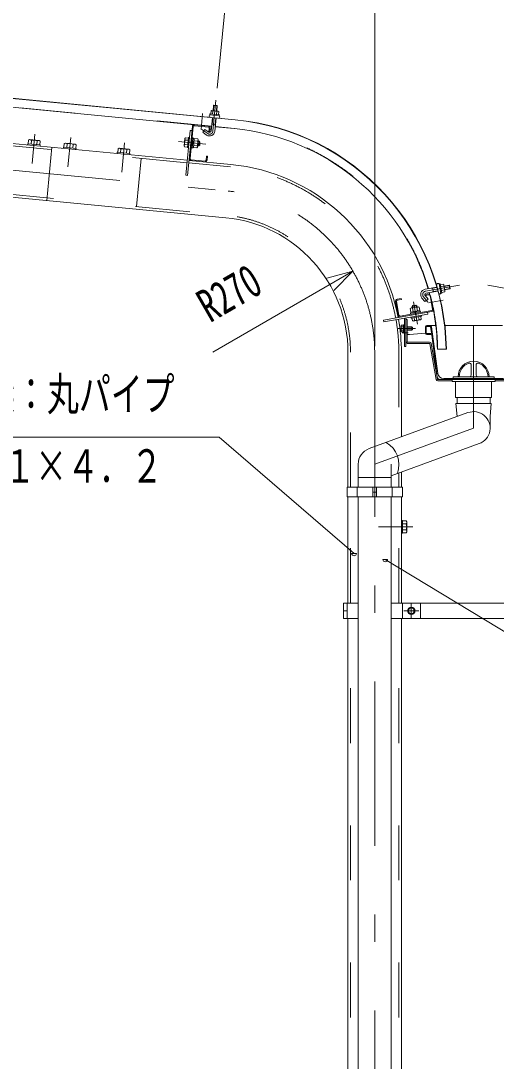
# Model space of a CAD drawing. Units: millimetres, scale not verified. Extents: x -31546 to 31551, y -14700 to 14700.
# Drawn here: x 18733 to 21508, y 5205 to 11276 of the extents above; entities that cross this region are included whole.
import ezdxf
from ezdxf.enums import TextEntityAlignment as Align

# ---------------------------------------------------------------- set-up
doc = ezdxf.new("R2010")
doc.units = ezdxf.units.MM
doc.header["$LTSCALE"] = 80
doc.linetypes.add('USER2', pattern=[10, 4, -6])
doc.linetypes.add('USER3', pattern=[24, 12, -5, 2, -5])
for name, color, linetype, lineweight in [('0-6_2-02BOLD', 7, 'Continuous', 18), ('0-7_2-12HIDDEN', 3, 'USER2', 18), ('0-8_2-22CENTER', 3, 'USER3', 18), ('0-9_2-42THIN', 4, 'Continuous', 18), ('0-A_2-52DIM', 3, 'Continuous', 18)]:
    doc.layers.add(name, color=color, linetype=linetype, lineweight=lineweight)
doc.styles.add('ＭＳ ゴシック', font='')
doc.styles.get('ＭＳ ゴシック').set_extended_font_data('MS Gothic')

msp = doc.modelspace()

# ---------------------------------------------------------------- linework, layer by layer
at = {"layer": '0-6_2-02BOLD'}
for p, q in [((19984.2, 10698.56), (14491.15, 11227.48)), ((14549.16, 11220.14), (19984.03, 10696.82)), ((19846.78, 10659.04), (17341.87, 10900.24)), ((19852.83, 10730.89), (19854.55, 10748.73)), ((19877.17, 10746.56), (19875.45, 10728.71)), ((17189.35, 10703.95), (19704.02, 10461.82)), ((19844.24, 10632.69), (19851.64, 10709.56)), ((19872.55, 10707.55), (19865.14, 10630.68)), ((19720.8, 10636.01), (19731.94, 10634.94)), ((19721.81, 10471.35), (19739.79, 10658.09)), ((19745.9, 10663.13), (19828.12, 10655.21)), ((19868.92, 10669.97), (19848.02, 10671.99)), ((19979.17, 10646.3), (19867.68, 10657.03)), ((18777.87, 10579.46), (18775.83, 10558.23)), ((18794.97, 10577.82), (18792.92, 10556.58)), ((18827.12, 10553.29), (18829.17, 10574.53)), ((19692.88, 10579.98), (19709.61, 10578.37)), ((19743.87, 10568.91), (19736.23, 10562.62)), ((19744.46, 10575.02), (19764.67, 10573.07)), ((19765.94, 10586.15), (19745.71, 10588.1)), ((18773.44, 10558.46), (18772.77, 10551.49)), ((18913.87, 10537.9), (18883.98, 10227.49)), ((19001.96, 10536.45), (19004.01, 10557.69)), ((19038.2, 10554.4), (19036.16, 10533.17)), ((19296.03, 10508.14), (19295.36, 10501.17)), ((19300.45, 10529.15), (19298.41, 10507.91)), ((19317.55, 10527.5), (19315.5, 10506.26)), ((19349.7, 10502.97), (19351.75, 10524.21)), ((19707.1, 10552.22), (19690.37, 10553.84)), ((19733.38, 10533), (19727.8, 10533.53)), ((19740.58, 10534.77), (19733.61, 10535.44)), ((19743.19, 10561.94), (19735.56, 10555.64)), ((19741.94, 10548.87), (19762.16, 10546.92)), ((19764.5, 10545.83), (19771.46, 10545.16)), ((19715.16, 10460.74), (19959.04, 10437.26)), ((19809.07, 10457.33), (19726.85, 10465.25)), ((21161.19, 9721.11), (21092.87, 9709.06)), ((21141.04, 9693.57), (21136.94, 9716.84)), ((21201.16, 9727.7), (21183.51, 9724.59)), ((21233.42, 9732.52), (21203.05, 9727.16)), ((21115.37, 9677.58), (21091.94, 9673.45)), ((21096.97, 9685.8), (21167.61, 9698.25)), ((21136.21, 9591.69), (21121.95, 9672.5)), ((21187.46, 9702.21), (21205.12, 9705.32)), ((20920.56, 9637.54), (20934.91, 9556.2)), ((20940.43, 9557.17), (20926.08, 9638.52)), ((20930.62, 9645.01), (20954.06, 9649.14)), ((21019.08, 9598.78), (21022.61, 9578.78)), ((21048.48, 9583.34), (21044.95, 9603.34)), ((21131.67, 9585.21), (20946.91, 9552.63)), ((20980.52, 9375.32), (20980.52, 9541.49)), ((20988.57, 9532.82), (20980.52, 9532.82)), ((20988.57, 9532.82), (20988.57, 9402.62)), ((21012.32, 9541.42), (21011.35, 9546.94)), ((21018.67, 9525.47), (21015.75, 9542.02)), ((21031.61, 9527.75), (21028.69, 9544.31)), ((21029.87, 9572.95), (21035.54, 9581.06)), ((21042.43, 9582.28), (21036.76, 9574.16)), ((21054.56, 9548.87), (21057.48, 9532.31)), ((20966.87, 9500.53), (20954.63, 9500.53)), ((20954.63, 9490.42), (20966.87, 9490.42)), ((20966.87, 9470.21), (20954.63, 9470.21)), ((20988.57, 9490.82), (21015.87, 9490.82)), ((21015.87, 9469.82), (20988.57, 9469.82)), ((21094.27, 9454.07), (21094.27, 9489.07)), ((21099.52, 9489.07), (21099.52, 9454.07)), ((21155.08, 9497.82), (21103.02, 9497.82)), ((21103.02, 9492.57), (21121.61, 9492.57)), ((21125.08, 9489.53), (21129.75, 9454.53)), ((21166.56, 9218.44), (21130.28, 9490.22)), ((21544.09, 9497.82), (21207.95, 9497.82)), ((20966.87, 9458.44), (20972.47, 9458.44)), ((21094.34, 9452.98), (21002.32, 9444.7)), ((21126.28, 9450.57), (21103.02, 9450.57)), ((21103.02, 9445.32), (21127.91, 9445.32)), ((21131.38, 9442.28), (21163.99, 9198)), ((20990.32, 9400.87), (21119.35, 9400.87)), ((21119.35, 9392.82), (20990.32, 9392.82)), ((21121.07, 9391.37), (21157.84, 9182.87)), ((21165.76, 9184.26), (21129, 9392.77)), ((21164.34, 9358.78), (21216.84, 9358.78)), ((20642.59, 8553.9), (20642.59, 9341.41)), ((20954.44, 9341.41), (20954.44, 8847.88)), ((21362.02, 9267.86), (21362.02, 9209.07)), ((21390.02, 9209.07), (21390.02, 9267.86)), ((21584.55, 9182.82), (21167.49, 9182.82)), ((21167.49, 9174.77), (21250.02, 9174.77)), ((21201.25, 9188.07), (21550.78, 9188.07)), ((21250.02, 9182.82), (21250.02, 9171.62)), ((21271.02, 9171.62), (21271.02, 9077.12)), ((21495.01, 9188.07), (21495.01, 9198.57)), ((21495.02, 9188.07), (21495.02, 9198.57)), ((21502.02, 9174.77), (21584.55, 9174.77)), ((21279.76, 9043.31), (21279.76, 9077.12)), ((21472.27, 9077.12), (21472.27, 9043.31)), ((21343.1, 8989.36), (20765.6, 8779.14)), ((20894.76, 8621.34), (21408.95, 8808.47)), ((20702.26, 8688.7), (20702.26, 8553.91)), ((20894.76, 8553.91), (20894.76, 8688.7)), ((20954.44, 8643.06), (20954.44, 8553.9)), ((20894.76, 8610.13), (20702.24, 8610.13)), ((20696.65, 8553.9), (20696.65, 8497.9)), ((20787.84, 8553.9), (20787.84, 8497.9)), ((20787.84, 8525.9), (20809.19, 8525.9)), ((20809.19, 8497.9), (20809.19, 8553.9)), ((20900.34, 8553.9), (20900.34, 8497.9)), ((20642.59, 7878.4), (20642.59, 8497.9)), ((20702.26, 8497.9), (20702.26, 2260.9)), ((20894.79, 8497.9), (20894.79, 2260.9)), ((20954.44, 7878.4), (20954.44, 8497.9)), ((20961.44, 8340.08), (20982.77, 8340.08)), ((20961.44, 8286.15), (20954.44, 8286.15)), ((20982.77, 8305.73), (20961.44, 8305.73)), ((20982.77, 8288.55), (20961.44, 8288.55)), ((20637, 7832.91), (20615.65, 7832.91)), ((20637, 7787.41), (20637, 7878.4)), ((20960.05, 7787.41), (20960.05, 7878.4)), ((21065.05, 7787.41), (21065.05, 7878.4)), ((20642.59, 2260.9), (20642.59, 7787.41)), ((20954.44, 2260.9), (20954.44, 7787.41))]:
    msp.add_line(p, q, dxfattribs=at)
for points in [[(19929.14, 10126.85), (14605.08, 10639.49), (14634.97, 10949.91), (14652.38, 10948.23)], [(19886.76, 10727.63), (19888.48, 10745.47), (19885.62, 10747.51), (19846.43, 10751.29), (19843.23, 10749.83), (19841.5, 10731.98)], [(19855.58, 10750.41), (19858.53, 10781.11), (19879.43, 10779.1), (19876.48, 10748.4)], [(19858.53, 10781.11), (19860.44, 10782.69), (19877.86, 10781.01), (19879.43, 10779.1)], [(19734.21, 10658.63), (19706.77, 10373.65), (19695.63, 10374.72), (19720.79, 10636.01)], [(19829.76, 10626.11), (19807.54, 10641.94), (19795.35, 10624.85), (19817.57, 10609.01)], [(19833.16, 10649.1), (19830.88, 10625.41), (19836.45, 10624.87), (19838.74, 10648.56)], [(18844.22, 10551.64), (18846.26, 10572.88), (18841.11, 10576.55), (18783.63, 10582.09), (18777.87, 10579.46)], [(19710.87, 10591.45), (19694.13, 10593.06), (19691.31, 10589.09), (19687.08, 10545.19), (19689.1, 10540.76), (19705.84, 10539.15)], [(19711.07, 10535.15), (19705.5, 10535.68), (19711.21, 10594.91), (19716.78, 10594.38)], [(19733.38, 10533), (19739.08, 10592.23), (19733.5, 10592.76)], [(19738.84, 10589.79), (19745.81, 10589.12), (19740.58, 10534.77)], [(19765.94, 10586.15), (19767.96, 10581.71), (19763.73, 10537.81), (19760.9, 10533.85), (19740.68, 10535.79)], [(19767.18, 10573.7), (19774.15, 10573.03), (19771.46, 10545.16), (19777.2, 10549.88), (19778.88, 10567.3), (19774.15, 10573.03)], [(18773.44, 10558.46), (18846.6, 10551.41), (18845.94, 10544.44)], [(18981.8, 10531.36), (18982.47, 10538.33), (19055.64, 10531.28), (19054.97, 10524.32)], [(19053.25, 10531.51), (19055.3, 10552.76), (19050.15, 10556.43), (18992.66, 10561.96), (18986.91, 10559.34), (18984.86, 10538.1)], [(19296.03, 10508.14), (19369.19, 10501.09), (19368.52, 10494.12)], [(19366.8, 10501.32), (19368.85, 10522.56), (19363.7, 10526.23), (19306.21, 10531.77), (19300.45, 10529.15)], [(19820.76, 10461.83), (19823.03, 10485.51), (19817.46, 10486.05), (19815.18, 10462.37)], [(21181.53, 9735.79), (21199.19, 9738.9), (21201.45, 9736.21), (21208.29, 9697.43), (21207.09, 9694.13), (21189.43, 9691.01)], [(21206.7, 9706.48), (21237.07, 9711.84), (21238.49, 9713.87), (21235.45, 9731.1), (21233.42, 9732.52), (21237.07, 9711.84)], [(20954.06, 9649.14), (20953.08, 9654.65), (20929.65, 9650.52)], [(21092.31, 9672.98), (21109.86, 9652.08), (21091.75, 9636.89), (21074.2, 9657.79)], [(21091.94, 9673.45), (21090.97, 9678.97), (21114.4, 9683.1)], [(21009.68, 9576.5), (21006.14, 9596.5), (21009.88, 9599.63), (21053.31, 9607.29), (21057.89, 9605.63), (21061.41, 9585.62)], [(21044.17, 9612.78), (21038.08, 9617.05), (21020.85, 9614), (21016.59, 9607.92)], [(21045.37, 9605.89), (21044.17, 9612.78), (21016.59, 9607.92), (21017.81, 9601.04)], [(20851.31, 9518.71), (20849.37, 9529.75), (21132.64, 9579.69)], [(20851.31, 9518.71), (21109.58, 9564.25), (21107.64, 9575.28)], [(20972.47, 9540.08), (20972.47, 9375.32), (20980.52, 9375.32)], [(21008.43, 9563.48), (21007.46, 9568.99), (21066.06, 9579.33), (21067.04, 9573.81)], [(21063.65, 9578.9), (21062.43, 9585.8), (21008.67, 9576.32), (21009.88, 9569.42)], [(21012.32, 9541.42), (21070.93, 9551.75), (21069.95, 9557.27)], [(21067.49, 9551.15), (21070.42, 9534.59), (21066.67, 9531.46), (21023.26, 9523.8), (21018.67, 9525.47)], [(20954.63, 9500.53), (20952.87, 9497.47), (20952.87, 9463.17), (20954.63, 9460.11), (20966.87, 9460.11)], [(20966.87, 9458.44), (20966.87, 9502.19), (20972.47, 9502.19)], [(21250.02, 9171.62), (21502.02, 9171.62), (21502.02, 9182.82)], [(21495.02, 9198.57), (21257.02, 9198.57), (21257.02, 9188.07)], [(21271.02, 9077.12), (21481.02, 9077.12), (21481.02, 9171.62)], [(21472.27, 8898.92), (21472.27, 8966.34), (21479.26, 9043.31), (21272.76, 9043.31), (21279.76, 8966.31)], [(20961.44, 8286.15), (20961.44, 8359.65), (20954.44, 8359.65)], [(20961.44, 8357.26), (20982.77, 8357.26), (20985.94, 8351.78), (20985.94, 8294.03), (20982.77, 8288.55)], [(20702.26, 7787.41), (20615.65, 7787.41), (20615.65, 7878.4), (20702.26, 7878.4)], [(20894.79, 7878.4), (22136.38, 7878.4), (22136.38, 7787.41), (20894.79, 7787.41)]]:
    msp.add_lwpolyline(points, dxfattribs=at)
for points in [[(19836.26, 10732.49), (19835.73, 10726.92), (19891.47, 10721.54), (19892.01, 10727.12)], [(21190.34, 9685.82), (21184.83, 9684.85), (21175.11, 9739.99), (21180.62, 9740.97)], [(21015.87, 9490.82), (21015.87, 9469.82), (21019.37, 9473.32), (21019.37, 9487.32)], [(20960.04, 8553.9), (20960.04, 8497.9), (20637, 8497.9), (20637, 8553.9)], [(20994.61, 7822.81), (21012.11, 7812.69), (21029.61, 7822.81), (21029.61, 7843.01), (21012.11, 7853.12), (20994.61, 7843.01)]]:
    msp.add_lwpolyline(points, close=True, dxfattribs=at)
for radius in [21.88, 17.15]:
    msp.add_circle((21012.11, 7832.91), radius, dxfattribs=at)
for centre, radius, start, end in [((19848.09, 10741.02), 10.06, 50.11574, 110.11574), ((19862.41, 10711.96), 37.62, 66.91203, 102.08795), ((19882.03, 10737.75), 10.06, 58.88425, 118.88425), ((19838.55, 10719.61), 7, 84.4998, 264.4998), ((19887.32, 10714.91), 7, 264.50061, 84.50061), ((19853.52, 9341.41), 1361.67, 0.73094, 84.50003), ((19853.52, 9341.41), 1363.42, 0.73001, 84.5), ((19745.37, 10657.56), 11.2, 84.4973, 174.4973), ((19745.37, 10657.56), 5.6, 84.4973, 174.4973), ((19835.09, 10633.58), 30.18, 234.5, 354.5), ((19827.59, 10649.63), 5.6, 354.5092, 84.50122), ((19827.59, 10649.63), 11.2, 354.50143, 84.50122), ((19835.09, 10633.58), 9.19, 234.5, 354.5), ((19853.52, 9341.41), 1310.92, 16.43245, 84.5), ((18785.46, 10568.61), 13.24, 44.06885, 84.5), ((18807.75, 10531.31), 48.23, 63.6357, 105.3643), ((18836.75, 10563.66), 13.24, 84.5, 124.92831), ((19725.64, 10563.63), 36.61, 153.47365, 195.52446), ((19701.11, 10585.79), 10.07, 174.49905, 215.22588), ((19729.4, 10563.27), 36.61, 333.47365, 15.52446), ((19757.71, 10580.34), 10.07, 313.77223, 354.49905), ((18994.49, 10548.48), 13.24, 44.06885, 84.5), ((19016.78, 10511.19), 48.23, 63.6357, 105.3643), ((19045.78, 10543.54), 13.24, 84.5, 124.92831), ((19308.04, 10518.29), 13.24, 44.06885, 84.5), ((19330.33, 10481), 48.23, 63.6357, 105.3643), ((19359.33, 10513.35), 13.24, 84.5, 124.92831), ((19697.32, 10546.56), 10.07, 133.77223, 174.49905), ((19753.93, 10541.12), 10.07, 354.49905, 35.22588), ((19727.38, 10470.82), 11.2, 174.4973, 264.48845), ((19727.38, 10470.82), 5.6, 174.4973, 264.48845), ((19809.6, 10462.9), 11.2, 264.49953, 354.50208), ((19809.6, 10462.9), 5.6, 264.49953, 354.5092), ((19853.52, 9341.41), 1100.92, 10.65311, 84.50005), ((19853.52, 9341.41), 789.08, 0, 84.50003), ((21167.51, 9735.1), 8.33, 10.01471, 190.01471), ((21192, 9731.86), 10.06, 335.62325, 35.62325), ((21167.83, 9710.28), 37.62, 352.41954, 27.59546), ((21098.33, 9678.04), 31.5, 99.99847, 220.00092), ((21098.33, 9678.04), 7.88, 100.00249, 220.00249), ((21116.35, 9672.07), 11.2, 75.34628, 100.00198), ((21116.35, 9672.07), 5.6, 14.67992, 100.00677), ((19853.52, 9341.41), 1310.92, 0.75925, 15.39432), ((21178.42, 9687.27), 5.89, 190.00774, 10.00774), ((21197.93, 9698.28), 10.06, 344.39175, 44.39175), ((20931.59, 9639.49), 11.2, 100.00313, 190.00211), ((20931.59, 9639.49), 5.6, 100.00652, 190.00652), ((21013.94, 9590.13), 10.07, 59.27591, 100.00273), ((21037.95, 9567.41), 36.61, 78.97455, 121.02536), ((21052.74, 9596.97), 10.07, 100.00273, 140.72955), ((21130.7, 9590.72), 5.6, 280.00652, 10.00652), ((20945.94, 9558.15), 11.2, 190.01096, 280.00211), ((19853.52, 9341.41), 1100.92, 0, 10.0701), ((19853.55, 9341.27), 1100.93, 7.7531, 10.07008), ((20945.94, 9558.15), 5.6, 190.01537, 280.00652), ((21038.61, 9563.68), 36.61, 258.97455, 301.02536), ((21062.62, 9540.96), 10.07, 239.27591, 280.00273), ((21130.7, 9590.72), 11.2, 280.00217, 340.37393), ((20996.42, 9496.88), 52.5, 187.75275, 213.93475), ((20982.65, 9480.32), 29.79, 160.16866, 199.8291), ((20960.97, 9465.16), 8.11, 141.45375, 180), ((20960.98, 9495.47), 8.11, 180, 218.53142), ((21023.82, 9534.12), 10.07, 280.00273, 320.72955), ((21103.02, 9489.07), 8.75, 90, 180), ((21103.02, 9489.07), 3.5, 90, 180), ((21121.61, 9489.07), 8.75, 7.60199, 90), ((21121.61, 9489.07), 3.5, 7.60419, 90), ((20996.42, 9496.88), 52.5, 224.45744, 242.85269), ((20996.42, 9496.88), 52.5, 261.39389, 276.44838), ((21103.02, 9454.07), 8.75, 180, 270), ((21103.02, 9454.07), 3.5, 180, 270), ((21126.28, 9454.07), 3.5, 270, 7.60158), ((21127.91, 9441.82), 3.5, 7.60419, 90), ((20990.32, 9402.62), 9.8, 180, 270), ((20990.32, 9402.62), 1.75, 180, 270), ((21119.35, 9391.07), 9.8, 10.00009, 90), ((21119.35, 9391.07), 1.75, 10.00024, 90), ((21376.02, 9198.57), 91, 0, 180), ((21376.02, 9198.57), 84, 109.47118, 180), ((21351.52, 9267.86), 10.5, 0, 109.47488), ((21400.52, 9267.86), 10.5, 70.52512, 180), ((21376.02, 9198.57), 84, 0, 70.52882), ((21167.49, 9184.57), 9.8, 189.99997, 270), ((21181.34, 9200.32), 17.5, 187.60313, 270), ((21167.49, 9184.57), 1.75, 190.00024, 270), ((21201.25, 9223.07), 35, 187.60286, 270), ((21351.52, 9209.07), 10.5, 270, 0), ((21400.52, 9209.07), 10.5, 180, 270), ((21376.03, 8898.92), 96.25, 289.99896, 110.00061), ((20785.22, 8683.88), 154.95, 341.60916, 58.39587), ((20798.53, 8688.7), 96.25, 110.0018, 180), ((20972.7, 8348.67), 13.24, 319.56883, 0), ((20937.71, 8322.9), 48.23, 339.13568, 20.86429), ((20972.69, 8297.14), 13.24, 0, 40.4283)]:
    msp.add_arc(centre, radius, start, end, dxfattribs=at)
at = {"layer": '0-7_2-12HIDDEN'}
for p, q in [((19846.94, 10660.79), (17342.03, 10901.98)), ((19702.6, 10447.18), (17187.94, 10689.32)), ((14623.9, 10652.44), (19930.55, 10141.48)), ((19867.85, 10658.77), (19979.33, 10648.04)), ((19435.05, 10472.95), (19407.97, 10191.8)), ((19957.63, 10422.63), (19713.75, 10446.11)), ((20657.29, 8553.9), (20657.29, 9341.41)), ((20939.74, 9341.41), (20939.74, 8842.53)), ((20939.74, 8553.9), (20939.74, 8637.72)), ((20657.29, 7878.4), (20657.29, 8497.9)), ((20939.74, 7878.4), (20939.74, 8497.9)), ((20657.29, 2260.9), (20657.29, 7787.41)), ((20939.74, 2260.9), (20939.74, 7787.41))]:
    msp.add_line(p, q, dxfattribs=at)
for radius, start, end in [(1312.67, 16.42381, 84.5), (1086.22, 10.66197, 84.50003), (803.77, 0, 84.50003), (1312.67, 0.75822, 15.3871), (1086.22, 0, 10.07104)]:
    msp.add_arc((19853.52, 9341.41), radius, start, end, dxfattribs=at)
at = {"layer": '0-8_2-22CENTER'}
for p, q in [((19872.05, 10812.01), (19854.69, 10631.69)), ((14532.92, 10803.08), (19944.09, 10282.06)), ((19785.33, 10641.75), (19794.26, 10734.42)), ((19790.19, 10641.43), (19823.66, 10617.56)), ((18799.28, 10443.44), (18815.73, 10614.16)), ((19024.76, 10594.03), (19008.32, 10423.32)), ((19321.87, 10393.13), (19338.31, 10563.84)), ((19812.87, 10555.23), (19654.35, 10570.5)), ((21293.84, 9732.5), (21094.92, 9697.43)), ((21458.2, 9732.5), (21657.11, 9697.43)), ((21083.26, 9665.39), (21109.69, 9633.89)), ((21025.77, 9636.47), (21048.76, 9506.06)), ((21111.96, 9629.36), (21199.19, 9644.74)), ((21036.87, 9480.32), (20935.37, 9480.32)), ((20958.47, 9455.82), (20994.52, 9455.82)), ((20798.52, 9341.41), (20798.52, -1281.07)), ((21020.94, 8322.9), (20821.44, 8322.9)), ((20968.35, 7832.91), (21055.86, 7832.91)), ((21012.11, 7876.65), (21012.11, 7789.16))]:
    msp.add_line(p, q, dxfattribs=at)
msp.add_lwpolyline([(20798.53, 8688.7), (21376.02, 8898.91), (21376.02, 9497.82)], dxfattribs=at)
for centre, radius, start, end in [((19835.09, 10633.58), 19.69, 234.5, 354.5), ((19853.52, 9341.41), 945, 0, 84.50003), ((21098.33, 9678.04), 19.69, 100.00238, 219.99998)]:
    msp.add_arc(centre, radius, start, end, dxfattribs=at)
at = {"layer": '0-9_2-42THIN'}
for p, q in [((19860.44, 10782.69), (19857.32, 10750.24)), ((19874.74, 10748.56), (19877.86, 10781.01)), ((19849.76, 10671.82), (19853.38, 10709.39)), ((19870.8, 10707.71), (19867.18, 10670.14)), ((19847.39, 10665.49), (19849.76, 10671.82)), ((19867.18, 10670.14), (19868.3, 10663.47)), ((19777.3, 10569.2), (19766.85, 10570.21)), ((19764.84, 10549.31), (19775.29, 10548.3)), ((21137.31, 9714.73), (21129.11, 9715.45)), ((21161.78, 9719.05), (21137.31, 9714.74)), ((21203.36, 9725.43), (21235.45, 9731.1)), ((21238.49, 9713.86), (21206.39, 9708.2)), ((21019.44, 9611.98), (21021.25, 9601.64)), ((21041.94, 9605.28), (21040.1, 9615.63)), ((21018.67, 9488.02), (20988.57, 9488.02)), ((20988.57, 9472.62), (21018.66, 9472.62))]:
    msp.add_line(p, q, dxfattribs=at)
msp.add_lwpolyline([(21133.21, 9692.19), (21140.67, 9695.67), (21167.04, 9700.32)], dxfattribs=at)
at = {"layer": '0-A_2-52DIM'}
for p, q in [((20798.52, 12365.45), (20798.52, 9377.93)), ((19928.73, 11400.62), (19878.76, 10881.69)), ((20671.91, 9813.91), (19853.52, 9341.41)), ((20692.07, 8167.82), (20664.07, 8167.82)), ((20873.97, 8133), (20845.97, 8133))]:
    msp.add_line(p, q, dxfattribs=at)
for points in [[(20560.54, 9702.54), (20671.91, 9813.91), (20519.78, 9773.14)], [(17931.12, 8845.48), (19891.11, 8845.48), (20678.07, 8167.82)], [(20859.97, 8133), (22691.37, 7026.09), (25491.38, 7026.09)]]:
    msp.add_lwpolyline(points, dxfattribs=at)
for centre in [(20678.07, 8167.82), (20859.97, 8133)]:
    msp.add_arc(centre, 14, 180, 0, dxfattribs=at)

# ---------------------------------------------------------------- texts
at = {"layer": '0-A_2-52DIM', "color": 7, "style": 'ＭＳ ゴシック', "width": 0.7}
msp.add_text('R270', height=195, rotation=30, dxfattribs=at).set_placement((19865.84, 9460.07), align=Align.BOTTOM_LEFT)
for s, p in [('柱・梁：丸パイプ', (18141.12, 8942.08)), ('φ８９．１×４．２', (17931.12, 8522.08))]:
    msp.add_text(s, height=195, dxfattribs=at).set_placement(p, align=Align.BOTTOM_LEFT)

doc.saveas('drawing.dxf')
